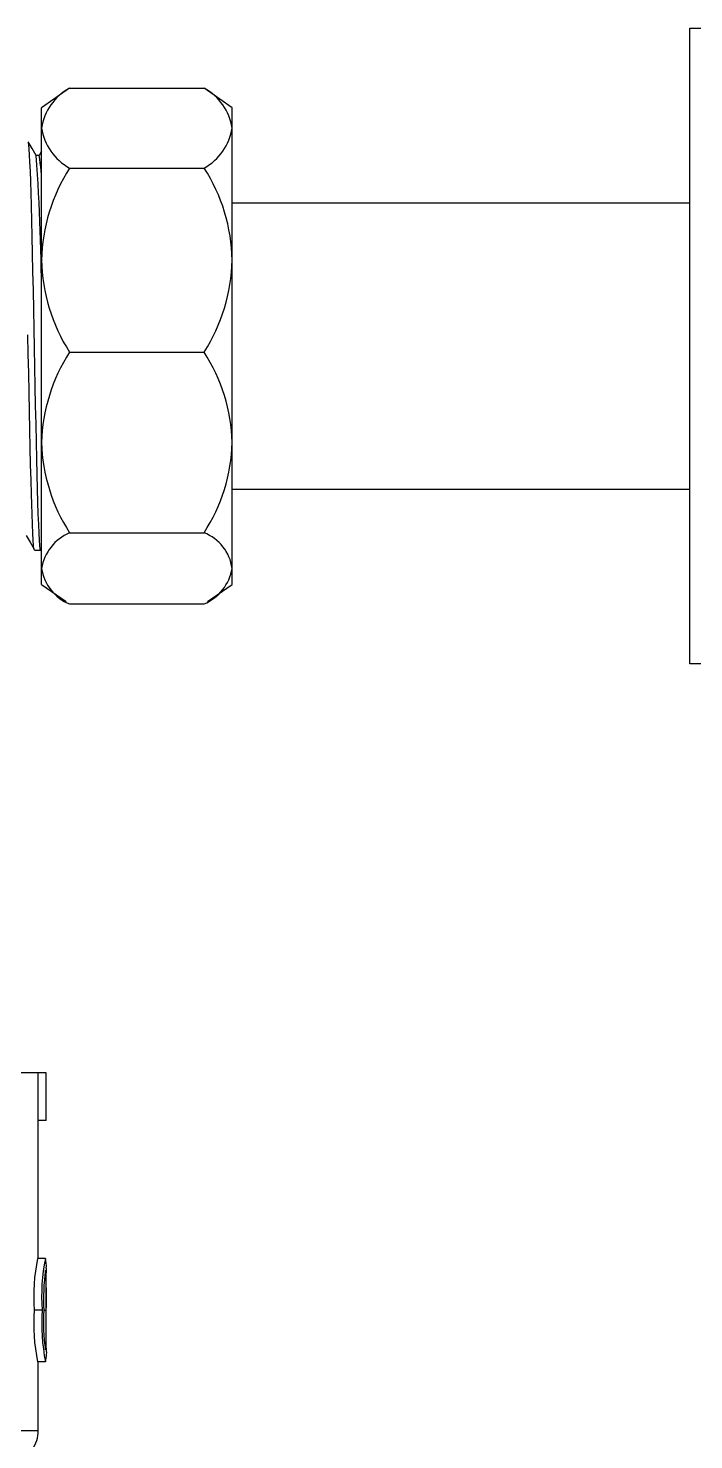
# Model space of a CAD drawing. Header units: millimetres. Extents: x 75 to 2075, y 25 to 1460.
# Drawn here: x 583.2 to 643, y 1035.1 to 1162 of the extents above; entities that cross this region are included whole.
import ezdxf

# ---------------------------------------------------------------- set-up
doc = ezdxf.new("R2010")
doc.units = ezdxf.units.MM
doc.header["$LTSCALE"] = 5

msp = doc.modelspace()

# ---------------------------------------------------------------- linework, layer by layer
at = {"color": 7, "linetype": 'Continuous', "lineweight": 25}
for p, q in [((642.632, 1162.007), (649.06, 1162.007)), ((642.632, 1104.865), (642.632, 1162.007)), ((586.566, 1156.418), (584.347, 1154.865)), ((586.869, 1156.623), (586.571, 1156.409)), ((586.869, 1156.623), (598.968, 1156.623)), ((599.272, 1156.409), (598.968, 1156.623)), ((601.49, 1154.865), (599.275, 1156.415)), ((584.347, 1153.032), (584.347, 1154.865)), ((601.49, 1153.032), (601.49, 1154.865)), ((584.347, 1141.161), (584.347, 1153.032)), ((601.49, 1141.161), (601.49, 1153.032)), ((584.139, 1150.579), (583.861, 1150.579)), ((584.347, 1150.95), (584.133, 1150.579)), ((586.869, 1149.44), (598.968, 1149.44)), ((642.632, 1146.293), (601.49, 1146.293)), ((584.347, 1124.765), (584.347, 1141.161)), ((601.49, 1124.765), (601.49, 1141.161)), ((586.869, 1132.882), (598.968, 1132.882)), ((584.347, 1113.448), (584.347, 1124.765)), ((601.49, 1113.448), (601.49, 1124.765)), ((601.49, 1120.579), (642.632, 1120.579)), ((586.869, 1116.648), (598.968, 1116.648)), ((583.705, 1115.07), (584.272, 1115.07)), ((584.292, 1115.076), (584.347, 1115.171)), ((584.347, 1112.007), (584.347, 1113.448)), ((601.49, 1112.007), (601.49, 1113.448)), ((584.347, 1112.007), (586.566, 1110.454)), ((599.275, 1110.457), (601.49, 1112.007)), ((586.869, 1110.248), (598.968, 1110.248)), ((649.06, 1104.865), (642.632, 1104.865)), ((584.06, 1068.081), (567.774, 1068.081)), ((584.06, 1051.408), (584.06, 1068.081)), ((584.774, 1068.081), (584.06, 1068.081)), ((584.774, 1063.796), (584.774, 1068.081)), ((584.774, 1063.796), (584.06, 1063.796)), ((584.703, 1051.408), (583.99, 1051.408)), ((584.775, 1043.437), (584.775, 1050.114)), ((584.405, 1046.767), (583.697, 1046.767)), ((584.552, 1046.763), (584.771, 1046.763)), ((584.608, 1043.805), (584.759, 1043.805)), ((584.703, 1042.118), (583.99, 1042.118)), ((584.06, 1035.939), (584.06, 1042.118)), ((508.346, 1035.939), (584.06, 1035.939)), ((584.06, 1035.939), (584.06, 1035.939))]:
    msp.add_line(p, q, dxfattribs=at)
at = {"color": 7, "linetype": 'Continuous', "lineweight": 25, "flags": 128}
for points in [[(583.867, 1150.568), (583.513, 1151.182), (583.158, 1151.796)], [(584.272, 1115.076), (584.27, 1115.074), (584.237, 1115.208), (584.202, 1115.509), (584.167, 1115.979), (584.131, 1116.614), (584.095, 1117.406), (584.06, 1118.343), (584.026, 1119.407), (583.993, 1120.58), (583.96, 1121.872), (583.926, 1123.285), (583.891, 1124.806), (583.855, 1126.415), (583.819, 1128.089), (583.784, 1129.805), (583.749, 1131.538), (583.716, 1133.265), (583.684, 1134.988), (583.65, 1136.722), (583.615, 1138.443), (583.579, 1140.128), (583.543, 1141.751), (583.508, 1143.291), (583.473, 1144.727), (583.44, 1146.044), (583.439, 1146.08), (583.408, 1147.205), (583.377, 1148.236), (583.344, 1149.158), (583.31, 1149.956), (583.276, 1150.62), (583.243, 1151.14), (583.208, 1151.529), (583.174, 1151.749), (583.158, 1151.776)], [(583.705, 1115.076), (583.703, 1115.074), (583.67, 1115.208), (583.635, 1115.509), (583.6, 1115.979), (583.564, 1116.614), (583.528, 1117.406), (583.493, 1118.343), (583.465, 1119.191), (583.439, 1120.11), (583.406, 1121.375), (583.371, 1122.77), (583.336, 1124.281), (583.299, 1125.891), (583.264, 1127.547), (583.228, 1129.252), (583.193, 1130.983), (583.16, 1132.714), (583.128, 1134.434)], [(582.966, 1116.399), (583.32, 1115.788), (583.675, 1115.177)], [(584.774, 1050.525), (584.774, 1050.322), (584.775, 1050.114)]]:
    msp.add_lwpolyline(points, dxfattribs=at)
at = {"color": 7, "linetype": 'Continuous', "lineweight": 25}
for centre, radius, start, end in [((589.284, 1152.246), 4.999, 118.88234, 170.95895), ((596.546, 1152.241), 5.007, 9.08502, 61.07369), ((589.313, 1153.838), 5.031, 189.22135, 240.93735), ((596.532, 1153.833), 5.022, 299.0137, 350.8276), ((402.198, 1137.34), 182.15, 359.90161, 4.16014), ((569.904, 1148.107), 14.446, 358.87194, 9.81078), ((600.45, 1140.779), 16.107, 147.47203, 178.64151), ((585.64, 1140.857), 15.853, 1.10174, 32.78472), ((600.197, 1141.466), 15.853, 181.10174, 212.78472), ((585.387, 1141.543), 16.107, 327.47203, 358.64151), ((600.157, 1124.303), 15.817, 147.15134, 178.32504), ((585.67, 1124.3), 15.827, 1.68566, 32.83796), ((600.138, 1125.222), 15.798, 181.65591, 212.86771), ((585.708, 1125.219), 15.788, 327.12273, 358.35365), ((588.573, 1112.712), 4.29, 113.40024, 170.10957), ((597.455, 1112.862), 4.077, 8.26615, 68.22404), ((588.382, 1114.035), 4.077, 188.26615, 248.22404), ((597.264, 1114.185), 4.29, 293.40024, 350.10957), ((600.202, 1048.056), 16.555, 168.31451, 184.46387), ((600.612, 1048.055), 16.258, 168.0977, 184.5448), ((582.006, 1050.748), 2.776, 355.39162, 13.76837), ((604.269, 1047.728), 19.741, 172.36781, 182.80162), ((552.135, 1047.941), 32.657, 357.93303, 4.23013), ((600.329, 1045.481), 16.681, 175.57944, 191.63079), ((601.711, 1045.544), 17.35, 175.95797, 191.38793), ((602.509, 1045.728), 17.987, 176.70091, 188.15507), ((362.858, 1046.153), 221.913, 359.39381, 0.15762), ((581.543, 1042.951), 3.268, 345.22915, 8.54994), ((583.014, 1043.642), 1.753, 344.60274, 5.33224), ((581.203, 1035.939), 2.857, 323.12877, 0)]:
    msp.add_arc(centre, radius, start, end, dxfattribs=at)

doc.saveas('drawing.dxf')
